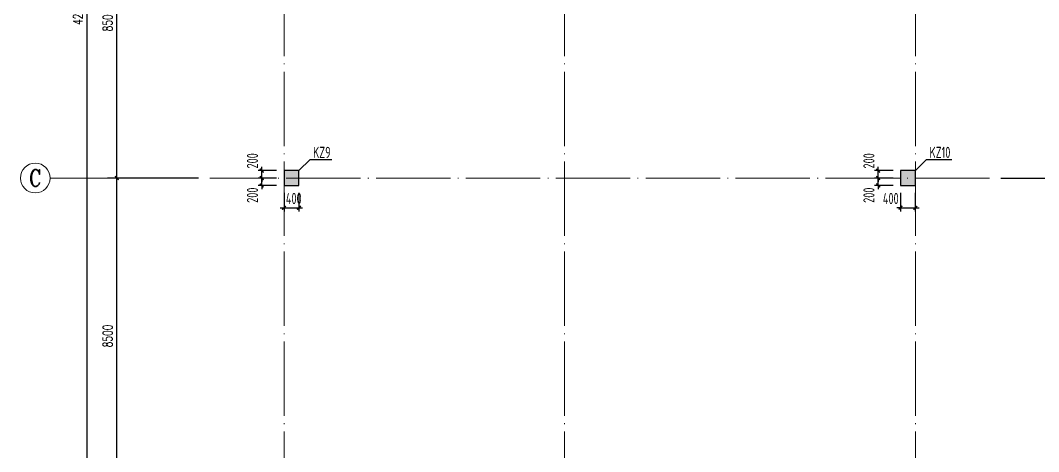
# Model space of a CAD drawing. Extents: x 3968514 to 5230306, y -516551 to -228246.
# Drawn here: x 5044421 to 5071841, y -341457 to -329853 of the extents above; entities that cross this region are included whole.
import ezdxf
from ezdxf.enums import TextEntityAlignment as Align

# ---------------------------------------------------------------- set-up
doc = ezdxf.new("R2010")
doc.units = 0
doc.header["$LTSCALE"] = 1000
doc.header["$MEASUREMENT"] = 0
doc.linetypes.add('DOTE', pattern=[2.42, 2, -0.2, 0.02, -0.2])
for name, color, linetype, lineweight in [('AXIS', 3, 'Continuous', 15), ('AXIS_TEXT', 7, 'Continuous', 15), ('COLU-DIM', 3, 'Continuous', 25), ('COLU-HATCH', 251, 'Continuous', 25), ('COLU-TEXT', 2, 'Continuous', 25), ('DOTE', 1, 'DOTE', 9)]:
    doc.layers.add(name, color=color, linetype=linetype, lineweight=lineweight)
doc.layers.add('COLU', color=7, linetype='Continuous')
doc.styles.add('_TCH_AXIS', font='COMPLEX', dxfattribs={"bigfont": 'GBCBIG'})
doc.styles.add('_TCH_DIM_T3', font='SIMPLEX.shx', dxfattribs={"width": 0.7, "bigfont": 'GBCBIG.shx'})
doc.styles.add('COMPLEX', font='COMPLEX')
doc.styles.add('FromPkpm', font='Tssdeng.shx', dxfattribs={"width": 0.7, "bigfont": 'hztxt.shx'})
doc.dimstyles.new('_TCH_ARCH&&100', dxfattribs={"dimtxt": 255, "dimasz": 100, "dimexe": 250, "dimexo": 300, "dimgap": 122.5, "dimtad": 1, "dimdec": 0, "dimzin": 0, "dimdsep": 46, "dimtxsty": '_TCH_DIM_T3', "dimblk": 'ARCHTICK', "dimcen": 0.09, "dimclrt": 7, "dimazin": 2, "dimtfac": 1, "dimtdec": 0, "dimtix": 1, "dimtmove": 2, "dimatfit": 3, "dimfxl": 150, "dimtolj": 1, "dimtzin": 0, "dimarcsym": 0})
doc.dimstyles.new('Pkpm_1', dxfattribs={"dimtxt": 250, "dimasz": 100, "dimexe": 100, "dimexo": 0.0625, "dimgap": 100, "dimtad": 1, "dimdec": 0, "dimrnd": 1, "dimzin": 0, "dimdsep": 46, "dimtxsty": 'FromPkpm', "dimblk1": 'ARCHTICK', "dimblk2": 'ARCHTICK', "dimsah": 1, "dimcen": 0.09, "dimdle": 100, "dimadec": 0, "dimazin": 0, "dimtfac": 1, "dimtdec": 0, "dimtix": 1, "dimtmove": 2, "dimatfit": 1, "dimfxl": 1, "dimtolj": 1, "dimtzin": 0, "dimarcsym": 0})

# ---------------------------------------------------------------- blocks, each defined once
blk = doc.blocks.new('_ArchTick')
at = {"color": 0, "linetype": 'ByBlock', "const_width": 0.4}
blk.add_lwpolyline([(-0.5, -0.5), (0.5, 0.5)], dxfattribs=at)
blk = doc.blocks.new('*D745')
at = {"layer": 'COLU-DIM', "color": 0, "lineweight": -2, "transparency": 16777216}
for p, q in [((5067921, -333895), (5067421, -333895)), ((5067521, -333895), (5067521, -333795)), ((5067521, -334095), (5067521, -333895)), ((5067921, -334095), (5067421, -334095)), ((5067521, -334095), (5067521, -334195))]:
    blk.add_line(p, q, dxfattribs=at)
at = {"layer": 'Defpoints', "color": 0, "transparency": 16777216}
for p in [(5067521, -333895), (5068121, -333895), (5068121, -334095)]:
    blk.add_point(p, dxfattribs=at)
at = {"layer": 'COLU-DIM', "color": 0, "lineweight": -2, "transparency": 16777216, "xscale": 100, "yscale": 100, "zscale": 100}
for p, rotation in [((5067521, -333895), 270), ((5067521, -334095), 90)]:
    blk.add_blockref('_ArchTick', p, dxfattribs=dict(at, rotation=rotation))
at = {"layer": 'COLU-DIM', "color": 7, "transparency": 16777216, "insert": (5067271, -333633), "char_height": 300, "attachment_point": 5, "rotation": 90, "style": 'FromPkpm'}
blk.add_mtext('\\A1;200', dxfattribs=at)
blk = doc.blocks.new('*D736')
at = {"layer": 'COLU-DIM', "color": 0, "lineweight": -2, "transparency": 16777216}
for p, q in [((5068121, -334495), (5068121, -334995)), ((5068521, -334495), (5068521, -334995)), ((5068121, -334895), (5068021, -334895)), ((5068121, -334895), (5068521, -334895)), ((5068521, -334895), (5068621, -334895))]:
    blk.add_line(p, q, dxfattribs=at)
at = {"layer": 'Defpoints', "color": 0, "transparency": 16777216}
for p in [(5068121, -334295), (5068521, -334295), (5068521, -334895)]:
    blk.add_point(p, dxfattribs=at)
at = {"layer": 'COLU-DIM', "color": 0, "lineweight": -2, "transparency": 16777216, "xscale": 100, "yscale": 100, "zscale": 100}
blk.add_blockref('_ArchTick', (5068121, -334895), dxfattribs=at)
at = {"layer": 'COLU-DIM', "color": 0, "lineweight": -2, "transparency": 16777216, "xscale": 100, "yscale": 100, "zscale": 100, "rotation": 180}
blk.add_blockref('_ArchTick', (5068521, -334895), dxfattribs=at)
at = {"layer": 'COLU-DIM', "color": 7, "transparency": 16777216, "insert": (5067859, -334645), "char_height": 300, "attachment_point": 5, "style": 'FromPkpm'}
blk.add_mtext('\\A1;400', dxfattribs=at)
blk = doc.blocks.new('*D735')
at = {"layer": 'COLU-DIM', "color": 0, "lineweight": -2, "transparency": 16777216}
for p, q in [((5051521, -334495), (5051521, -334995)), ((5051921, -334495), (5051921, -334995)), ((5051421, -334895), (5052021, -334895))]:
    blk.add_line(p, q, dxfattribs=at)
at = {"layer": 'Defpoints', "color": 0, "transparency": 16777216}
for p in [(5051521, -334295), (5051921, -334295), (5051921, -334895)]:
    blk.add_point(p, dxfattribs=at)
at = {"layer": 'COLU-DIM', "color": 0, "lineweight": -2, "transparency": 16777216, "xscale": 100, "yscale": 100, "zscale": 100, "rotation": 180}
blk.add_blockref('_ArchTick', (5051521, -334895), dxfattribs=at)
at = {"layer": 'COLU-DIM', "color": 0, "lineweight": -2, "transparency": 16777216, "xscale": 100, "yscale": 100, "zscale": 100}
blk.add_blockref('_ArchTick', (5051921, -334895), dxfattribs=at)
at = {"layer": 'COLU-DIM', "color": 7, "transparency": 16777216, "insert": (5051783, -334645), "char_height": 300, "attachment_point": 5, "style": 'FromPkpm'}
blk.add_mtext('\\A1;400', dxfattribs=at)
blk = doc.blocks.new('*D733')
at = {"layer": 'COLU-DIM', "color": 0, "lineweight": -2, "transparency": 16777216}
for p, q in [((5067921, -334095), (5067421, -334095)), ((5067521, -334095), (5067521, -333995)), ((5067521, -334295), (5067521, -334095)), ((5067921, -334295), (5067421, -334295)), ((5067521, -334295), (5067521, -334395))]:
    blk.add_line(p, q, dxfattribs=at)
at = {"layer": 'Defpoints', "color": 0, "transparency": 16777216}
for p in [(5067521, -334095), (5068121, -334095), (5068121, -334295)]:
    blk.add_point(p, dxfattribs=at)
at = {"layer": 'COLU-DIM', "color": 0, "lineweight": -2, "transparency": 16777216, "xscale": 100, "yscale": 100, "zscale": 100}
for p, rotation in [((5067521, -334095), 270), ((5067521, -334295), 90)]:
    blk.add_blockref('_ArchTick', p, dxfattribs=dict(at, rotation=rotation))
at = {"layer": 'COLU-DIM', "color": 7, "transparency": 16777216, "insert": (5067271, -334557), "char_height": 300, "attachment_point": 5, "rotation": 90, "style": 'FromPkpm'}
blk.add_mtext('\\A1;200', dxfattribs=at)
blk = doc.blocks.new('*D728')
at = {"layer": 'COLU-DIM', "color": 0, "lineweight": -2, "transparency": 16777216}
for p, q in [((5051321, -334095), (5050821, -334095)), ((5050921, -334095), (5050921, -333995)), ((5050921, -334295), (5050921, -334095)), ((5051321, -334295), (5050821, -334295)), ((5050921, -334295), (5050921, -334395))]:
    blk.add_line(p, q, dxfattribs=at)
at = {"layer": 'Defpoints', "color": 0, "transparency": 16777216}
for p in [(5050921, -334095), (5051521, -334095), (5051521, -334295)]:
    blk.add_point(p, dxfattribs=at)
at = {"layer": 'COLU-DIM', "color": 0, "lineweight": -2, "transparency": 16777216, "xscale": 100, "yscale": 100, "zscale": 100}
for p, rotation in [((5050921, -334095), 270), ((5050921, -334295), 90)]:
    blk.add_blockref('_ArchTick', p, dxfattribs=dict(at, rotation=rotation))
at = {"layer": 'COLU-DIM', "color": 7, "transparency": 16777216, "insert": (5050671, -334557), "char_height": 300, "attachment_point": 5, "rotation": 90, "style": 'FromPkpm'}
blk.add_mtext('\\A1;200', dxfattribs=at)
blk = doc.blocks.new('*D723')
at = {"layer": 'COLU-DIM', "color": 0, "lineweight": -2, "transparency": 16777216}
for p, q in [((5051321, -333895), (5050821, -333895)), ((5050921, -333895), (5050921, -333795)), ((5050921, -334095), (5050921, -333895)), ((5051321, -334095), (5050821, -334095)), ((5050921, -334095), (5050921, -334195))]:
    blk.add_line(p, q, dxfattribs=at)
at = {"layer": 'Defpoints', "color": 0, "transparency": 16777216}
for p in [(5050921, -333895), (5051521, -333895), (5051521, -334095)]:
    blk.add_point(p, dxfattribs=at)
at = {"layer": 'COLU-DIM', "color": 0, "lineweight": -2, "transparency": 16777216, "xscale": 100, "yscale": 100, "zscale": 100}
for p, rotation in [((5050921, -333895), 270), ((5050921, -334095), 90)]:
    blk.add_blockref('_ArchTick', p, dxfattribs=dict(at, rotation=rotation))
at = {"layer": 'COLU-DIM', "color": 7, "transparency": 16777216, "insert": (5050671, -333633), "char_height": 300, "attachment_point": 5, "rotation": 90, "style": 'FromPkpm'}
blk.add_mtext('\\A1;200', dxfattribs=at)
blk = doc.blocks.new('_AXISO')
blk.add_circle((0, 0), 0.5)
at = {"layer": 'AXIS_TEXT', "style": 'COMPLEX', "width": 1.041667}
blk.add_attdef('A', text='', height=0.56, dxfattribs=at).set_placement((-0.25, -0.28), (0.25, -0.28), align=Align.FIT)
blk = doc.blocks.new('*D1349')
at = {"layer": 'AXIS', "color": 0, "lineweight": -2, "transparency": 16777216}
for p, q in [((19300, -25500), (21750, -25500)), ((21500, -34000), (21500, -25500)), ((19300, -34000), (21750, -34000))]:
    blk.add_line(p, q, dxfattribs=at)
at = {"layer": 'Defpoints', "color": 0, "transparency": 16777216}
for p in [(19000, -25500), (21500, -25500), (19000, -34000)]:
    blk.add_point(p, dxfattribs=at)
at = {"layer": 'AXIS', "color": 0, "lineweight": -2, "transparency": 16777216, "xscale": 100, "yscale": 100, "zscale": 100}
for p, rotation in [((21500, -25500), 90), ((21500, -34000), 270)]:
    blk.add_blockref('_ArchTick', p, dxfattribs=dict(at, rotation=rotation))
at = {"layer": 'AXIS', "color": 7, "transparency": 16777216, "insert": (21250, -29750), "char_height": 255, "attachment_point": 5, "rotation": 90, "style": '_TCH_DIM_T3'}
blk.add_mtext('\\A1;8500', dxfattribs=at)
blk = doc.blocks.new('*D1350')
at = {"layer": 'AXIS', "color": 0, "lineweight": -2, "transparency": 16777216}
for p, q in [((19300, -17000), (21750, -17000)), ((21500, -25500), (21500, -17000)), ((19300, -25500), (21750, -25500))]:
    blk.add_line(p, q, dxfattribs=at)
at = {"layer": 'Defpoints', "color": 0, "transparency": 16777216}
for p in [(19000, -17000), (21500, -17000), (19000, -25500)]:
    blk.add_point(p, dxfattribs=at)
at = {"layer": 'AXIS', "color": 0, "lineweight": -2, "transparency": 16777216, "xscale": 100, "yscale": 100, "zscale": 100}
for p, rotation in [((21500, -17000), 90), ((21500, -25500), 270)]:
    blk.add_blockref('_ArchTick', p, dxfattribs=dict(at, rotation=rotation))
at = {"layer": 'AXIS', "color": 7, "transparency": 16777216, "insert": (21250, -21250), "char_height": 255, "attachment_point": 5, "rotation": 90, "style": '_TCH_DIM_T3'}
blk.add_mtext('\\A1;8500', dxfattribs=at)
blk = doc.blocks.new('*D1353')
at = {"layer": 'AXIS', "color": 0, "lineweight": -2, "transparency": 16777216}
for p, q in [((-2300, 0), (-5550, 0)), ((-5300, -42000), (-5300, 0)), ((-2300, -42000), (-5550, -42000))]:
    blk.add_line(p, q, dxfattribs=at)
at = {"layer": 'Defpoints', "color": 0, "transparency": 16777216}
for p in [(-5300, 0), (-2000, 0), (-2000, -42000)]:
    blk.add_point(p, dxfattribs=at)
at = {"layer": 'AXIS', "color": 0, "lineweight": -2, "transparency": 16777216, "xscale": 100, "yscale": 100, "zscale": 100}
for p, rotation in [((-5300, 0), 90), ((-5300, -42000), 270)]:
    blk.add_blockref('_ArchTick', p, dxfattribs=dict(at, rotation=rotation))
at = {"layer": 'AXIS', "color": 7, "transparency": 16777216, "insert": (-5550, -21000), "char_height": 255, "attachment_point": 5, "rotation": 90, "style": '_TCH_DIM_T3'}
blk.add_mtext('\\A1;42000', dxfattribs=at)
blk = doc.blocks.new('*D1355')
at = {"layer": 'AXIS', "color": 0, "lineweight": -2, "transparency": 16777216}
for p, q in [((-2300, -25500), (-4750, -25500)), ((-4500, -34000), (-4500, -25500)), ((-2300, -34000), (-4750, -34000))]:
    blk.add_line(p, q, dxfattribs=at)
at = {"layer": 'Defpoints', "color": 0, "transparency": 16777216}
for p in [(-4500, -25500), (-2000, -25500), (-2000, -34000)]:
    blk.add_point(p, dxfattribs=at)
at = {"layer": 'AXIS', "color": 0, "lineweight": -2, "transparency": 16777216, "xscale": 100, "yscale": 100, "zscale": 100}
for p, rotation in [((-4500, -25500), 90), ((-4500, -34000), 270)]:
    blk.add_blockref('_ArchTick', p, dxfattribs=dict(at, rotation=rotation))
at = {"layer": 'AXIS', "color": 7, "transparency": 16777216, "insert": (-4750, -29750), "char_height": 255, "attachment_point": 5, "rotation": 90, "style": '_TCH_DIM_T3'}
blk.add_mtext('\\A1;8500', dxfattribs=at)
blk = doc.blocks.new('*D1356')
at = {"layer": 'AXIS', "color": 0, "lineweight": -2, "transparency": 16777216}
for p, q in [((-2300, -17000), (-4750, -17000)), ((-4500, -25500), (-4500, -17000)), ((-2300, -25500), (-4750, -25500))]:
    blk.add_line(p, q, dxfattribs=at)
at = {"layer": 'Defpoints', "color": 0, "transparency": 16777216}
for p in [(-4500, -17000), (-2000, -17000), (-2000, -25500)]:
    blk.add_point(p, dxfattribs=at)
at = {"layer": 'AXIS', "color": 0, "lineweight": -2, "transparency": 16777216, "xscale": 100, "yscale": 100, "zscale": 100}
for p, rotation in [((-4500, -17000), 90), ((-4500, -25500), 270)]:
    blk.add_blockref('_ArchTick', p, dxfattribs=dict(at, rotation=rotation))
at = {"layer": 'AXIS', "color": 7, "transparency": 16777216, "insert": (-4750, -21250), "char_height": 255, "attachment_point": 5, "rotation": 90, "style": '_TCH_DIM_T3'}
blk.add_mtext('\\A1;8500', dxfattribs=at)
blk = doc.blocks.new('A$Cbcbeac01')
at = {"layer": 'AXIS'}
for p, q in [((-2300, -25500), (-6300, -25500)), ((19300, -25500), (23300, -25500))]:
    blk.add_line(p, q, dxfattribs=at)
at = {"layer": 'DOTE'}
for p, q in [((0, -44000), (0, 2000)), ((7550, -44000), (7550, 2000)), ((17000, -44000), (17000, 2000)), ((19000, -25500), (-2000, -25500))]:
    blk.add_line(p, q, dxfattribs=at)
at = {"layer": 'AXIS'}
ref = blk.add_blockref('_AXISO', (-6700, -25500), dxfattribs=dict(at, xscale=800, yscale=800, zscale=800))
ref.add_attrib('A', 'C', dxfattribs={"layer": 'AXIS_TEXT', "height": 452, "style": '_TCH_AXIS', "width": 1.024}).set_placement((-6865.3, -25726), (-6534.7, -25726), align=Align.FIT)
for p1, p2, distance, picture, middle in [((-2000, -42000), (-2000, 0), 3300, '*D1353', (-5550, -21000)), ((-2000, -25500), (-2000, -17000), 2500, '*D1356', (-4750, -21250)), ((19000, -25500), (19000, -17000), -2500, '*D1350', (21250, -21250)), ((-2000, -34000), (-2000, -25500), 2500, '*D1355', (-4750, -29750)), ((19000, -34000), (19000, -25500), -2500, '*D1349', (21250, -29750))]:
    dim = blk.add_aligned_dim(p1=p1, p2=p2, distance=distance, dimstyle='_TCH_ARCH&&100', dxfattribs=at)
    dim.commit()
    dim.dimension.update_dxf_attribs({"geometry": picture, "text_midpoint": middle})

msp = doc.modelspace()

# ---------------------------------------------------------------- hatches: boundary and pattern name
at = {"layer": 'COLU-HATCH', "transparency": 33554687}
for points in [[(5051921.31821, -334294.70408), (5051921.31821, -333894.70408), (5051521.31821, -333894.70408), (5051521.31821, -334294.70408)], [(5068521.31821, -334294.70408), (5068521.31821, -333894.70408), (5068121.31821, -333894.70408), (5068121.31821, -334294.70408)]]:
    msp.add_hatch(color=256, dxfattribs=at).paths.add_polyline_path(points, flags=0)

# ---------------------------------------------------------------- linework, layer by layer
at = {"layer": 'COLU', "elevation": -0.30417}
for points in [[(5051921.31821, -334294.70408), (5051921.31821, -333894.70408), (5051521.31821, -333894.70408), (5051521.31821, -334294.70408)], [(5068521.31821, -334294.70408), (5068521.31821, -333894.70408), (5068121.31821, -333894.70408), (5068121.31821, -334294.70408)]]:
    msp.add_lwpolyline(points, close=True, dxfattribs=at)
at = {"layer": 'COLU-TEXT'}
for p, q in [((5051921.31821, -333894.70408, -0.30417), (5052221.31821, -333594.70408, -0.30417)), ((5052221.31821, -333594.70408, -0.30417), (5052804.64243, -333594.70408, -0.30417)), ((5068521.31821, -333894.70408, -0.30417), (5068821.31821, -333594.70408, -0.30417)), ((5068821.31821, -333594.70408, -0.30417), (5069505.96665, -333594.70408, -0.30417))]:
    msp.add_line(p, q, dxfattribs=at)

# ---------------------------------------------------------------- block references
msp.add_blockref('A$Cbcbeac01', (5051521.31821, -308594.70505, -0.30417))

# ---------------------------------------------------------------- texts
at = {"layer": 'COLU-TEXT', "style": 'FromPkpm', "width": 0.7}
for s, p in [('KZ9', (5052304.31821, -333554.70408, -0.30417)), ('KZ10', (5068904.31821, -333554.70408, -0.30417))]:
    msp.add_text(s, height=300, dxfattribs=at).set_placement(p)

# ---------------------------------------------------------------- dimensions: what is measured, and where the dimension line sits
at = {"layer": 'COLU-DIM'}
for base, p1, p2, angle, picture, middle in [((5050921.31821, -333894.70408, -0.30417), (5051521.31821, -334094.70408, -0.30417), (5051521.31821, -333894.70408, -0.30417), 90, '*D723', (5050671.31821, -333632.70408, -0.30417)), ((5067521.31821, -333894.70408, -0.30417), (5068121.31821, -334094.70408, -0.30417), (5068121.31821, -333894.70408, -0.30417), 90, '*D745', (5067271.31821, -333632.70408, -0.30417)), ((5050921.31821, -334094.70408, -0.30417), (5051521.31821, -334294.70408, -0.30417), (5051521.31821, -334094.70408, -0.30417), 90, '*D728', (5050671.31821, -334556.70408, -0.30417)), ((5067521.31821, -334094.70408, -0.30417), (5068121.31821, -334294.70408, -0.30417), (5068121.31821, -334094.70408, -0.30417), 90, '*D733', (5067271.31821, -334556.70408, -0.30417)), ((5051921.31821, -334894.70408, -0.30417), (5051521.31821, -334294.70408, -0.30417), (5051921.31821, -334294.70408, -0.30417), 0, '*D735', (5051783.31821, -334644.70408, -0.30417)), ((5068521.31821, -334894.70408, -0.30417), (5068121.31821, -334294.70408, -0.30417), (5068521.31821, -334294.70408, -0.30417), 0, '*D736', (5067859.31821, -334644.70408, -0.30417))]:
    dim = msp.add_linear_dim(base=base, p1=p1, p2=p2, angle=angle, dimstyle='Pkpm_1', override={"dimscale": 1, "dimtxt": 300, "dimasz": 100, "dimexe": 100, "dimexo": 200, "dimtad": 1, "dimtih": 0, "dimtoh": 0, "dimdle": 100, "dimclrt": 7}, dxfattribs=at)
    dim.commit()
    dim.dimension.update_dxf_attribs({"geometry": picture, "text_midpoint": middle, "dimtype": 129})

doc.saveas('drawing.dxf')
